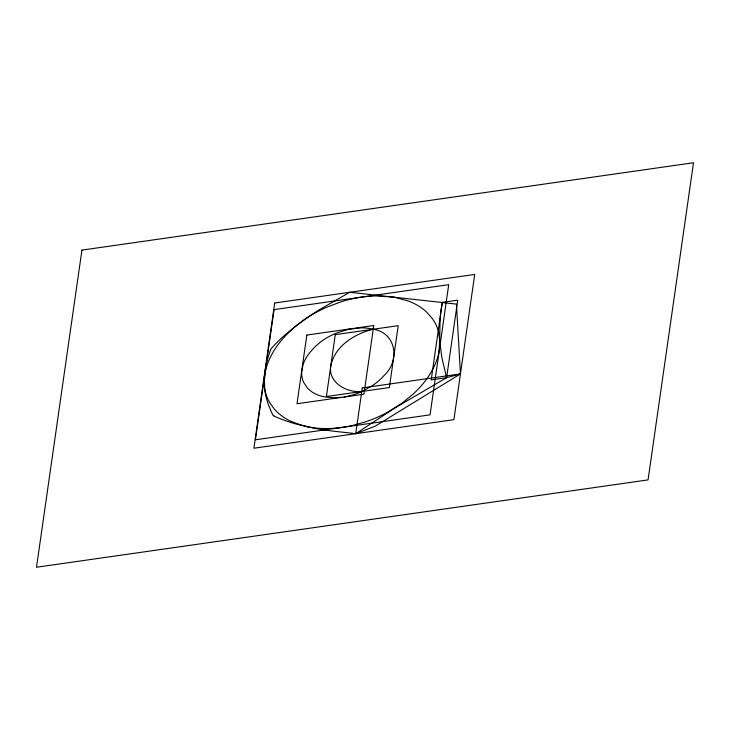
<?xml version="1.0" encoding="UTF-8"?>
<svg xmlns="http://www.w3.org/2000/svg" width="730" height="730" viewBox="0 0 730 730"><rect width="100%" height="100%" fill="white"/><g stroke="black" fill="none" stroke-linecap="round" stroke-linejoin="round"><path stroke-width="1.09" d="M446.614 377.675L441.851 357.536L438.602 331.885A108.496 66.047 -18.8 0 0 432.288 318.526L426.493 311.929A94.489 57.524 -18.8 0 0 408.435 301.043L393.871 297.128L375.43 295.915A83.43 50.79 -18.8 0 0 349.497 299.464A80.428 48.956 -18.8 0 0 340.81 301.891L326.784 307.202A89.854 54.695 -18.8 0 0 306.554 318.18L294.564 326.94L283.888 335.909A158.082 96.232 -18.8 0 0 271.012 348.849L269.881 351.86A198.067 120.578 -18.8 0 0 265.939 365.411L264.315 377.547L264.744 388.679A108.943 66.321 -18.8 0 0 269.753 402.686L274.234 408.982A97.592 59.413 -18.8 0 0 288.861 420.334C309.73 429.915 333.227 430.892 355.711 433.675L394.921 407.979L446.614 377.675L457.719 300.167L442.298 302.366L431.193 379.883L446.614 377.675L460.466 373.906L456.433 304.109L349.743 292.283L318.882 310.013A222.404 135.388 -18.8 0 0 302.092 321.255M442.426 302.348C438.465 319.129 440.884 336.466 438.712 353.329A114.455 69.669 -18.8 0 1 433.711 367.345L429.815 374.362A103.204 62.826 -18.8 0 1 425.024 381.224A104.819 63.811 -18.8 0 1 413.153 394.1L401.573 403.535L386.389 412.915A87.071 53.007 -18.8 0 1 363.668 422.433M302.111 321.264L293.725 327.88L286.078 335.161A106.251 64.687 -18.8 0 0 272.518 353.119L270.346 357.253A113.36 69.012 -18.8 0 0 264.954 373.596L264.251 383.177M344.049 397.01L349.113 395.952A44.211 26.919 -18.8 0 0 362.116 391.426L372.957 385.276A52.469 31.947 -18.8 0 0 384.217 375.357C399.912 361.095 396.673 332.844 373.231 329.239A44.503 27.092 -18.8 0 0 361.268 327.861L348.767 329.239L336.211 333.154A47.377 28.844 -18.8 0 0 320.406 342.105L314.803 346.914L308.717 353.904A58.646 35.697 -18.8 0 0 302.959 364.991L301.663 372.3A58.628 35.688 -18.8 0 0 303.671 382.392L307.503 388.114L311.619 391.681A47.413 28.862 -18.8 0 0 324.877 396.928L334.13 397.804L341.53 397.366M363.668 422.433L351.814 425.654A79.141 48.18 -18.8 0 1 342.981 427.287L340.061 427.68A83.74 50.972 -18.8 0 1 315.387 427.999L308.087 426.913M373.231 329.239C354.981 333.592 335.444 345.582 330.936 365.018C327.213 382.447 347.024 393.26 362.116 391.435M307.896 426.886L305.797 426.429M274.489 416.146L273.038 415.443L270.483 409.995M305.879 426.329A186.98 113.825 -18.8 0 1 274.37 416.237M270.62 409.941A195.321 118.908 -18.8 0 1 264.059 383.213M81.933 250.107L36.5 567.246L648.067 479.893L693.5 162.754L81.933 250.107M274.699 303.005L253.894 448.22L453.905 419.65L474.71 274.434L274.699 303.005M274.088 309.611L255.436 439.788L430.061 414.85L448.713 284.673L274.088 309.611M306.837 335.061L297 403.745L363.923 394.182L373.76 325.507L306.837 335.061M335.271 334.659L326.401 396.536L389.364 387.539L398.233 325.662L335.271 334.659M362.262 387.931L355.711 433.675L375.101 426.229L460.466 373.906L362.262 387.931"/></g></svg>
